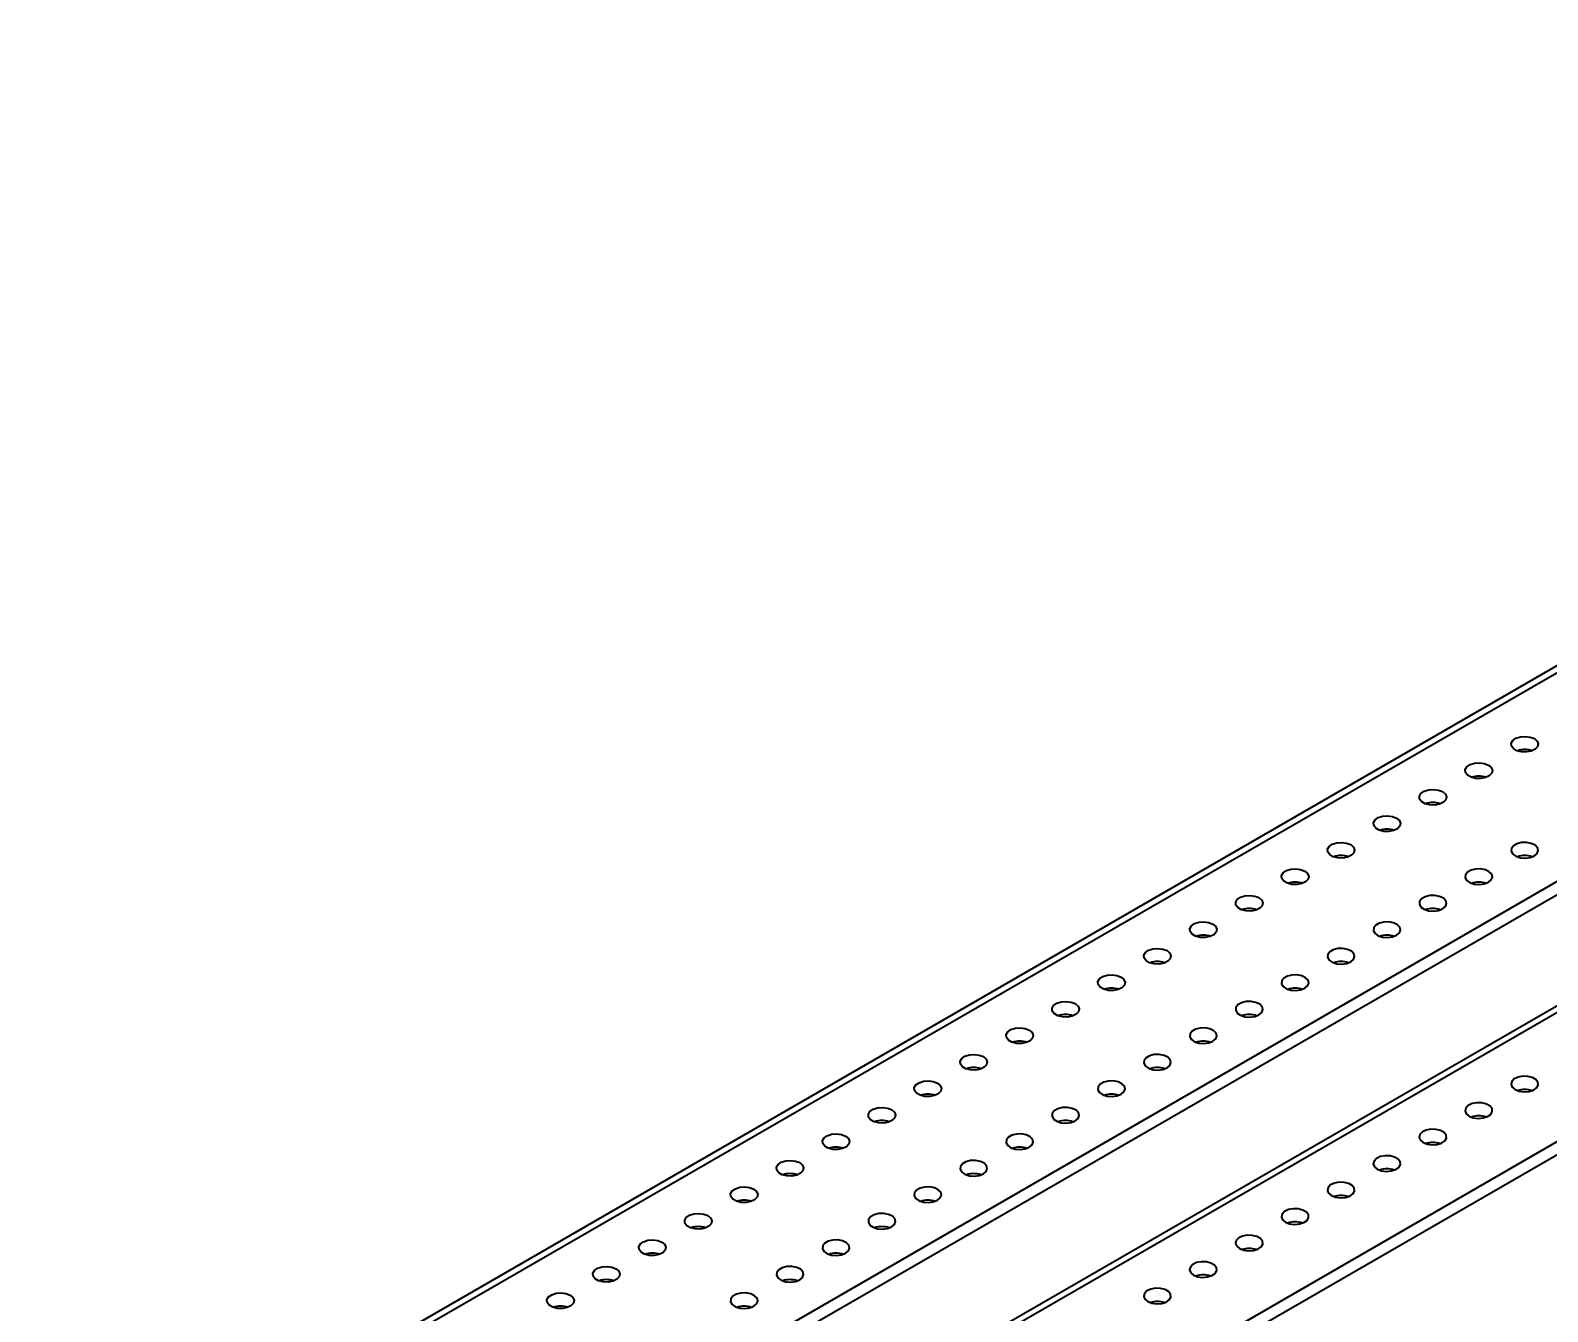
# Model space of a CAD drawing. Header units: inches. Extents: x 0 to 11, y 0 to 8.4.
# Drawn here: x 5.767 to 6.74, y 5.919 to 6.742 of the extents above; entities that cross this region are included whole.
import ezdxf

# ---------------------------------------------------------------- set-up
doc = ezdxf.new("R2010")
doc.units = ezdxf.units.IN
doc.header["$MEASUREMENT"] = 0
doc.header["$PDSIZE"] = -1
doc.layers.add('OBJ', color=50, linetype='Continuous')
doc.dimstyles.get("Standard").update_dxf_attribs({"dimtxt": 0.18, "dimasz": 0.18, "dimexe": 0.18, "dimexo": 0.0625, "dimgap": 0.09, "dimtad": 0, "dimtih": 1, "dimtoh": 1, "dimdec": 4, "dimzin": 0, "dimdsep": 46, "dimtxsty": 'Standard', "dimcen": 0.09, "dimadec": 0, "dimazin": 0, "dimtfac": 1, "dimtdec": 4, "dimtofl": 0, "dimtmove": 0, "dimatfit": 3, "dimfxl": 1, "dimtolj": 1, "dimtzin": 0, "dimarcsym": 0})

# ---------------------------------------------------------------- blocks, each defined once
blk = doc.blocks.new('*D8')
at = {"layer": 'Defpoints', "color": 0, "transparency": 16777216}
for p in [(5.7116, 7.07514), (5.7116, 4.36681), (9.6024, 4.36681)]:
    blk.add_point(p, dxfattribs=at)
at = {"layer": 'OBJ', "color": 0, "lineweight": -2, "transparency": 16777216}
for p, q in [((5.7616, 7.07514), (9.7274, 7.07514)), ((9.6024, 6.94514), (9.6024, 5.84348)), ((9.6024, 4.49681), (9.6024, 5.59848)), ((5.7616, 4.36681), (9.7274, 4.36681))]:
    blk.add_line(p, q, dxfattribs=at)
at = {"layer": 'OBJ', "color": 0, "transparency": 16777216}
for points in [[(9.58073, 6.94514), (9.62406, 6.94514), (9.6024, 7.07514)], [(9.58073, 4.49681), (9.62406, 4.49681), (9.6024, 4.36681)]]:
    blk.add_solid(points, dxfattribs=at)
at = {"layer": 'OBJ', "color": 0, "transparency": 16777216, "insert": (9.6024, 5.72098), "char_height": 0.125, "attachment_point": 5}
blk.add_mtext('\\A1;32.500000', dxfattribs=at)

msp = doc.modelspace()

# ---------------------------------------------------------------- linework, layer by layer
at = {"color": 7, "linetype": 'Continuous', "lineweight": 25}
for p, q in [((7.38221704, 6.70083038), (5.79122679, 5.78237125)), ((5.79768459, 5.78173178), (7.38867485, 6.7001909)), ((5.91376796, 5.71471828), (7.50475821, 6.6331774)), ((5.91376796, 5.70621264), (7.50475821, 6.62467177)), ((7.10141272, 6.32035593), (6.22752832, 5.8158732)), ((6.23106414, 5.81383202), (7.10141272, 6.31627356)), ((7.16652557, 6.27086092), (6.30295333, 5.77233127)), ((7.17389246, 6.2666081), (6.31032022, 5.76807846))]:
    msp.add_line(p, q, dxfattribs=at)
at = {"color": 7, "linetype": 'Continuous', "lineweight": 25, "flags": 128}
for points in [[(6.73194943, 6.28705438), (6.73376669, 6.28552291), (6.73450291, 6.28371588), (6.73405865, 6.28187734), (6.73249392, 6.28025561), (6.73002003, 6.27906969), (6.72697111, 6.27847977), (6.72375893, 6.2785655), (6.7208173, 6.27931531), (6.71854352, 6.28062794), (6.71724466, 6.2823261), (6.71709615, 6.28418046), (6.71811805, 6.28594056), (6.72017233, 6.28736871), (6.72298157, 6.28827201), (6.72616635, 6.28852847), (6.72929655, 6.28810346), (6.73194943, 6.28705438)], [(6.70248665, 6.27004588), (6.70430391, 6.2685144), (6.70504012, 6.26670738), (6.70459587, 6.26486884), (6.70303113, 6.26324711), (6.70055725, 6.26206119), (6.69750833, 6.26147126), (6.69429614, 6.261557), (6.69135452, 6.26230681), (6.68908073, 6.26361944), (6.68778188, 6.2653176), (6.68763337, 6.26717196), (6.68865527, 6.26893206), (6.69070955, 6.2703602), (6.69351879, 6.2712635), (6.69670357, 6.27151997), (6.69983377, 6.27109496), (6.70248665, 6.27004588)], [(6.67302386, 6.25303738), (6.67484113, 6.2515059), (6.67557734, 6.24969887), (6.67513308, 6.24786034), (6.67356835, 6.2462386), (6.67109447, 6.24505269), (6.66804555, 6.24446276), (6.66483336, 6.24454849), (6.66189174, 6.24529831), (6.65961795, 6.24661093), (6.6583191, 6.2483091), (6.65817059, 6.25016345), (6.65919248, 6.25192356), (6.66124677, 6.2533517), (6.664056, 6.254255), (6.66724078, 6.25451147), (6.67037099, 6.25408646), (6.67302386, 6.25303738)], [(6.64356108, 6.23602887), (6.64537834, 6.2344974), (6.64611456, 6.23269037), (6.6456703, 6.23085184), (6.64410557, 6.2292301), (6.64163169, 6.22804419), (6.63858276, 6.22745426), (6.63537058, 6.22753999), (6.63242895, 6.2282898), (6.63015517, 6.22960243), (6.62885631, 6.2313006), (6.62870781, 6.23315495), (6.6297297, 6.23491506), (6.63178399, 6.2363432), (6.63459322, 6.2372465), (6.637778, 6.23750296), (6.64090821, 6.23707796), (6.64356108, 6.23602887)], [(6.6140983, 6.21902037), (6.61591556, 6.2174889), (6.61665178, 6.21568187), (6.61620752, 6.21384334), (6.61464279, 6.2122216), (6.6121689, 6.21103568), (6.60911998, 6.21044576), (6.6059078, 6.21053149), (6.60296617, 6.2112813), (6.60069239, 6.21259393), (6.59939353, 6.21429209), (6.59924502, 6.21614645), (6.60026692, 6.21790655), (6.6023212, 6.2193347), (6.60513044, 6.220238), (6.60831522, 6.22049446), (6.61144542, 6.22006945), (6.6140983, 6.21902037)], [(6.73194943, 6.2118768), (6.73376669, 6.21340827), (6.73450291, 6.2152153), (6.73405865, 6.21705383), (6.73249392, 6.21867557), (6.73002003, 6.21986149), (6.72697111, 6.22045141), (6.72375893, 6.22036568), (6.7208173, 6.21961587), (6.71854352, 6.21830324), (6.71724466, 6.21660508), (6.71709615, 6.21475072), (6.71811805, 6.21299062), (6.72017233, 6.21156247), (6.72298157, 6.21065917), (6.72616635, 6.21040271), (6.72929655, 6.21082772), (6.73194943, 6.2118768)], [(6.58463552, 6.20201187), (6.58645278, 6.2004804), (6.58718899, 6.19867337), (6.58674474, 6.19683483), (6.58518, 6.1952131), (6.58270612, 6.19402718), (6.5796572, 6.19343725), (6.57644501, 6.19352299), (6.57350339, 6.1942728), (6.5712296, 6.19558543), (6.56993075, 6.19728359), (6.56978224, 6.19913795), (6.57080414, 6.20089805), (6.57285842, 6.20232619), (6.57566766, 6.2032295), (6.57885244, 6.20348596), (6.58198264, 6.20306095), (6.58463552, 6.20201187)], [(6.70248665, 6.1948683), (6.70430391, 6.19639977), (6.70504012, 6.1982068), (6.70459587, 6.20004533), (6.70303113, 6.20166707), (6.70055725, 6.20285298), (6.69750833, 6.20344291), (6.69429614, 6.20335718), (6.69135452, 6.20260737), (6.68908073, 6.20129474), (6.68778188, 6.19959657), (6.68763337, 6.19774222), (6.68865527, 6.19598211), (6.69070955, 6.19455397), (6.69351879, 6.19365067), (6.69670357, 6.1933942), (6.69983377, 6.19381921), (6.70248665, 6.1948683)], [(6.55517273, 6.18500337), (6.55698999, 6.18347189), (6.55772621, 6.18166487), (6.55728195, 6.17982633), (6.55571722, 6.17820459), (6.55324334, 6.17701868), (6.55019442, 6.17642875), (6.54698223, 6.17651448), (6.54404061, 6.1772643), (6.54176682, 6.17857693), (6.54046797, 6.18027509), (6.54031946, 6.18212944), (6.54134135, 6.18388955), (6.54339564, 6.18531769), (6.54620487, 6.18622099), (6.54938965, 6.18647746), (6.55251986, 6.18605245), (6.55517273, 6.18500337)], [(6.67302386, 6.17785979), (6.67484113, 6.17939127), (6.67557734, 6.1811983), (6.67513308, 6.18303683), (6.67356835, 6.18465857), (6.67109447, 6.18584448), (6.66804555, 6.18643441), (6.66483336, 6.18634868), (6.66189174, 6.18559886), (6.65961795, 6.18428624), (6.6583191, 6.18258807), (6.65817059, 6.18073372), (6.65919248, 6.17897361), (6.66124677, 6.17754547), (6.664056, 6.17664217), (6.66724078, 6.1763857), (6.67037099, 6.17681071), (6.67302386, 6.17785979)], [(6.52570995, 6.16799486), (6.52752721, 6.16646339), (6.52826343, 6.16465636), (6.52781917, 6.16281783), (6.52625444, 6.16119609), (6.52378056, 6.16001018), (6.52073163, 6.15942025), (6.51751945, 6.15950598), (6.51457782, 6.1602558), (6.51230404, 6.16156842), (6.51100518, 6.16326659), (6.51085667, 6.16512094), (6.51187857, 6.16688105), (6.51393286, 6.16830919), (6.51674209, 6.16921249), (6.51992687, 6.16946896), (6.52305707, 6.16904395), (6.52570995, 6.16799486)], [(6.64356108, 6.16085129), (6.64537834, 6.16238276), (6.64611456, 6.16418979), (6.6456703, 6.16602833), (6.64410557, 6.16765006), (6.64163169, 6.16883598), (6.63858276, 6.16942591), (6.63537058, 6.16934017), (6.63242895, 6.16859036), (6.63015517, 6.16727773), (6.62885631, 6.16557957), (6.62870781, 6.16372521), (6.6297297, 6.16196511), (6.63178399, 6.16053697), (6.63459322, 6.15963366), (6.637778, 6.1593772), (6.64090821, 6.15980221), (6.64356108, 6.16085129)], [(6.49624717, 6.15098636), (6.49806443, 6.14945489), (6.49880065, 6.14764786), (6.49835639, 6.14580933), (6.49679166, 6.14418759), (6.49431777, 6.14300168), (6.49126885, 6.14241175), (6.48805667, 6.14249748), (6.48511504, 6.14324729), (6.48284126, 6.14455992), (6.4815424, 6.14625809), (6.48139389, 6.14811244), (6.48241579, 6.14987255), (6.48447007, 6.15130069), (6.48727931, 6.15220399), (6.49046409, 6.15246045), (6.49359429, 6.15203544), (6.49624717, 6.15098636)], [(6.6140983, 6.14384279), (6.61591556, 6.14537426), (6.61665178, 6.14718129), (6.61620752, 6.14901983), (6.61464279, 6.15064156), (6.6121689, 6.15182748), (6.60911998, 6.1524174), (6.6059078, 6.15233167), (6.60296617, 6.15158186), (6.60069239, 6.15026923), (6.59939353, 6.14857107), (6.59924502, 6.14671671), (6.60026692, 6.14495661), (6.6023212, 6.14352846), (6.60513044, 6.14262516), (6.60831522, 6.1423687), (6.61144542, 6.14279371), (6.6140983, 6.14384279)], [(6.46678439, 6.13397786), (6.46860165, 6.13244639), (6.46933786, 6.13063936), (6.46889361, 6.12880082), (6.46732887, 6.12717909), (6.46485499, 6.12599317), (6.46180607, 6.12540325), (6.45859388, 6.12548898), (6.45565226, 6.12623879), (6.45337847, 6.12755142), (6.45207962, 6.12924958), (6.45193111, 6.13110394), (6.45295301, 6.13286404), (6.45500729, 6.13429218), (6.45781653, 6.13519549), (6.46100131, 6.13545195), (6.46413151, 6.13502694), (6.46678439, 6.13397786)], [(6.58463552, 6.12683429), (6.58645278, 6.12836576), (6.58718899, 6.13017279), (6.58674474, 6.13201132), (6.58518, 6.13363306), (6.58270612, 6.13481897), (6.5796572, 6.1354089), (6.57644501, 6.13532317), (6.57350339, 6.13457336), (6.5712296, 6.13326073), (6.56993075, 6.13156256), (6.56978224, 6.12970821), (6.57080414, 6.1279481), (6.57285842, 6.12651996), (6.57566766, 6.12561666), (6.57885244, 6.1253602), (6.58198264, 6.1257852), (6.58463552, 6.12683429)], [(6.4373216, 6.11696936), (6.43913886, 6.11543788), (6.43987508, 6.11363086), (6.43943082, 6.11179232), (6.43786609, 6.11017058), (6.43539221, 6.10898467), (6.43234329, 6.10839474), (6.4291311, 6.10848047), (6.42618947, 6.10923029), (6.42391569, 6.11054292), (6.42261684, 6.11224108), (6.42246833, 6.11409544), (6.42349022, 6.11585554), (6.42554451, 6.11728368), (6.42835374, 6.11818698), (6.43153852, 6.11844345), (6.43466873, 6.11801844), (6.4373216, 6.11696936)], [(6.55517273, 6.10982579), (6.55698999, 6.11135726), (6.55772621, 6.11316429), (6.55728195, 6.11500282), (6.55571722, 6.11662456), (6.55324334, 6.11781047), (6.55019442, 6.1184004), (6.54698223, 6.11831467), (6.54404061, 6.11756485), (6.54176682, 6.11625223), (6.54046797, 6.11455406), (6.54031946, 6.11269971), (6.54134135, 6.1109396), (6.54339564, 6.10951146), (6.54620487, 6.10860816), (6.54938965, 6.10835169), (6.55251986, 6.1087767), (6.55517273, 6.10982579)], [(6.40785882, 6.09996085), (6.40967608, 6.09842938), (6.4104123, 6.09662235), (6.40996804, 6.09478382), (6.40840331, 6.09316208), (6.40592943, 6.09197617), (6.4028805, 6.09138624), (6.39966832, 6.09147197), (6.39672669, 6.09222179), (6.39445291, 6.09353441), (6.39315405, 6.09523258), (6.39300554, 6.09708693), (6.39402744, 6.09884704), (6.39608173, 6.10027518), (6.39889096, 6.10117848), (6.40207574, 6.10143495), (6.40520594, 6.10100994), (6.40785882, 6.09996085)], [(6.52570995, 6.09281728), (6.52752721, 6.09434876), (6.52826343, 6.09615578), (6.52781917, 6.09799432), (6.52625444, 6.09961605), (6.52378056, 6.10080197), (6.52073163, 6.1013919), (6.51751945, 6.10130616), (6.51457782, 6.10055635), (6.51230404, 6.09924372), (6.51100518, 6.09754556), (6.51085667, 6.0956912), (6.51187857, 6.0939311), (6.51393286, 6.09250296), (6.51674209, 6.09159966), (6.51992687, 6.09134319), (6.52305707, 6.0917682), (6.52570995, 6.09281728)], [(6.37839604, 6.08295235), (6.3802133, 6.08142088), (6.38094952, 6.07961385), (6.38050526, 6.07777532), (6.37894053, 6.07615358), (6.37646664, 6.07496767), (6.37341772, 6.07437774), (6.37020554, 6.07446347), (6.36726391, 6.07521328), (6.36499013, 6.07652591), (6.36369127, 6.07822408), (6.36354276, 6.08007843), (6.36456466, 6.08183854), (6.36661894, 6.08326668), (6.36942818, 6.08416998), (6.37261296, 6.08442644), (6.37574316, 6.08400143), (6.37839604, 6.08295235)], [(6.49624717, 6.07580878), (6.49806443, 6.07734025), (6.49880065, 6.07914728), (6.49835639, 6.08098582), (6.49679166, 6.08260755), (6.49431777, 6.08379347), (6.49126885, 6.08438339), (6.48805667, 6.08429766), (6.48511504, 6.08354785), (6.48284126, 6.08223522), (6.4815424, 6.08053706), (6.48139389, 6.0786827), (6.48241579, 6.0769226), (6.48447007, 6.07549445), (6.48727931, 6.07459115), (6.49046409, 6.07433469), (6.49359429, 6.0747597), (6.49624717, 6.07580878)], [(6.34893326, 6.06594385), (6.35075052, 6.06441238), (6.35148673, 6.06260535), (6.35104248, 6.06076681), (6.34947774, 6.05914508), (6.34700386, 6.05795916), (6.34395494, 6.05736924), (6.34074275, 6.05745497), (6.33780113, 6.05820478), (6.33552734, 6.05951741), (6.33422849, 6.06121557), (6.33407998, 6.06306993), (6.33510187, 6.06483003), (6.33715616, 6.06625818), (6.3399654, 6.06716148), (6.34315018, 6.06741794), (6.34628038, 6.06699293), (6.34893326, 6.06594385)], [(6.46678439, 6.05880028), (6.46860165, 6.06033175), (6.46933786, 6.06213878), (6.46889361, 6.06397731), (6.46732887, 6.06559905), (6.46485499, 6.06678496), (6.46180607, 6.06737489), (6.45859388, 6.06728916), (6.45565226, 6.06653935), (6.45337847, 6.06522672), (6.45207962, 6.06352855), (6.45193111, 6.0616742), (6.45295301, 6.05991409), (6.45500729, 6.05848595), (6.45781653, 6.05758265), (6.46100131, 6.05732619), (6.46413151, 6.0577512), (6.46678439, 6.05880028)], [(6.71957506, 6.06182637), (6.72222794, 6.06077728), (6.72535814, 6.06035227), (6.72854292, 6.06060874), (6.73135215, 6.06151204), (6.73340644, 6.06294018), (6.73442834, 6.06470029), (6.73427983, 6.06655464), (6.73298097, 6.06825281), (6.73070719, 6.06956544), (6.72776556, 6.07031525), (6.72455338, 6.07040098), (6.72150445, 6.06981105), (6.71903057, 6.06862514), (6.71746584, 6.0670034), (6.71702158, 6.06516487), (6.7177578, 6.06335784), (6.71957506, 6.06182637)], [(6.31947047, 6.04893535), (6.32128773, 6.04740387), (6.32202395, 6.04559685), (6.32157969, 6.04375831), (6.32001496, 6.04213658), (6.31754108, 6.04095066), (6.31449216, 6.04036073), (6.31127997, 6.04044647), (6.30833834, 6.04119628), (6.30606456, 6.04250891), (6.30476571, 6.04420707), (6.3046172, 6.04606143), (6.30563909, 6.04782153), (6.30769338, 6.04924967), (6.31050261, 6.05015297), (6.31368739, 6.05040944), (6.3168176, 6.04998443), (6.31947047, 6.04893535)], [(6.4373216, 6.04179178), (6.43913886, 6.04332325), (6.43987508, 6.04513028), (6.43943082, 6.04696881), (6.43786609, 6.04859055), (6.43539221, 6.04977646), (6.43234329, 6.05036639), (6.4291311, 6.05028066), (6.42618947, 6.04953084), (6.42391569, 6.04821822), (6.42261684, 6.04652005), (6.42246833, 6.0446657), (6.42349022, 6.04290559), (6.42554451, 6.04147745), (6.42835374, 6.04057415), (6.43153852, 6.04031768), (6.43466873, 6.04074269), (6.4373216, 6.04179178)], [(6.69011228, 6.04481786), (6.69276515, 6.04376878), (6.69589536, 6.04334377), (6.69908014, 6.04360024), (6.70188937, 6.04450354), (6.70394366, 6.04593168), (6.70496555, 6.04769179), (6.70481704, 6.04954614), (6.70351819, 6.05124431), (6.70124441, 6.05255693), (6.69830278, 6.05330675), (6.69509059, 6.05339248), (6.69204167, 6.05280255), (6.68956779, 6.05161664), (6.68800306, 6.0499949), (6.6875588, 6.04815637), (6.68829502, 6.04634934), (6.69011228, 6.04481786)], [(6.66064949, 6.02780936), (6.66330237, 6.02676028), (6.66643257, 6.02633527), (6.66961735, 6.02659173), (6.67242659, 6.02749504), (6.67448087, 6.02892318), (6.67550277, 6.03068328), (6.67535426, 6.03253764), (6.67405541, 6.0342358), (6.67178162, 6.03554843), (6.66884, 6.03629824), (6.66562781, 6.03638398), (6.66257889, 6.03579405), (6.66010501, 6.03460813), (6.65854027, 6.0329864), (6.65809602, 6.03114786), (6.65883223, 6.02934083), (6.66064949, 6.02780936)], [(6.29000769, 6.03192684), (6.29182495, 6.03039537), (6.29256117, 6.02858834), (6.29211691, 6.02674981), (6.29055218, 6.02512807), (6.28807829, 6.02394216), (6.28502937, 6.02335223), (6.28181719, 6.02343796), (6.27887556, 6.02418778), (6.27660178, 6.0255004), (6.27530292, 6.02719857), (6.27515441, 6.02905292), (6.27617631, 6.03081303), (6.2782306, 6.03224117), (6.28103983, 6.03314447), (6.28422461, 6.03340094), (6.28735481, 6.03297593), (6.29000769, 6.03192684)], [(6.40785882, 6.02478327), (6.40967608, 6.02631475), (6.4104123, 6.02812177), (6.40996804, 6.02996031), (6.40840331, 6.03158205), (6.40592943, 6.03276796), (6.4028805, 6.03335789), (6.39966832, 6.03327216), (6.39672669, 6.03252234), (6.39445291, 6.03120971), (6.39315405, 6.02951155), (6.39300554, 6.02765719), (6.39402744, 6.02589709), (6.39608173, 6.02446895), (6.39889096, 6.02356565), (6.40207574, 6.02330918), (6.40520594, 6.02373419), (6.40785882, 6.02478327)], [(6.63118671, 6.01080086), (6.63383959, 6.00975178), (6.63696979, 6.00932677), (6.64015457, 6.00958323), (6.64296381, 6.01048653), (6.64501809, 6.01191468), (6.64603999, 6.01367478), (6.64589148, 6.01552914), (6.64459262, 6.0172273), (6.64231884, 6.01853993), (6.63937721, 6.01928974), (6.63616503, 6.01937547), (6.63311611, 6.01878555), (6.63064222, 6.01759963), (6.62907749, 6.01597789), (6.62863323, 6.01413936), (6.62936945, 6.01233233), (6.63118671, 6.01080086)], [(6.26054491, 6.01491834), (6.26236217, 6.01338687), (6.26309839, 6.01157984), (6.26265413, 6.00974131), (6.2610894, 6.00811957), (6.25861551, 6.00693366), (6.25556659, 6.00634373), (6.25235441, 6.00642946), (6.24941278, 6.00717927), (6.247139, 6.0084919), (6.24584014, 6.01019007), (6.24569163, 6.01204442), (6.24671353, 6.01380453), (6.24876781, 6.01523267), (6.25157705, 6.01613597), (6.25476183, 6.01639243), (6.25789203, 6.01596743), (6.26054491, 6.01491834)], [(6.37839604, 6.00777477), (6.3802133, 6.00930624), (6.38094952, 6.01111327), (6.38050526, 6.01295181), (6.37894053, 6.01457354), (6.37646664, 6.01575946), (6.37341772, 6.01634938), (6.37020554, 6.01626365), (6.36726391, 6.01551384), (6.36499013, 6.01420121), (6.36369127, 6.01250305), (6.36354276, 6.01064869), (6.36456466, 6.00888859), (6.36661894, 6.00746045), (6.36942818, 6.00655714), (6.37261296, 6.00630068), (6.37574316, 6.00672569), (6.37839604, 6.00777477)], [(6.23108212, 5.99790984), (6.23289939, 5.99637837), (6.2336356, 5.99457134), (6.23319135, 5.99273281), (6.23162661, 5.99111107), (6.22915273, 5.98992515), (6.22610381, 5.98933523), (6.22289162, 5.98942096), (6.21995, 5.99017077), (6.21767621, 5.9914834), (6.21637736, 5.99318156), (6.21622885, 5.99503592), (6.21725074, 5.99679602), (6.21930503, 5.99822417), (6.22211427, 5.99912747), (6.22529905, 5.99938393), (6.22842925, 5.99895892), (6.23108212, 5.99790984)], [(6.34893326, 5.99076627), (6.35075052, 5.99229774), (6.35148673, 5.99410477), (6.35104248, 5.9959433), (6.34947774, 5.99756504), (6.34700386, 5.99875096), (6.34395494, 5.99934088), (6.34074275, 5.99925515), (6.33780113, 5.99850534), (6.33552734, 5.99719271), (6.33422849, 5.99549455), (6.33407998, 5.99364019), (6.33510187, 5.99188009), (6.33715616, 5.99045194), (6.3399654, 5.98954864), (6.34315018, 5.98929218), (6.34628038, 5.98971719), (6.34893326, 5.99076627)], [(6.60172393, 5.99379236), (6.6043768, 5.99274327), (6.60750701, 5.99231827), (6.61069179, 5.99257473), (6.61350102, 5.99347803), (6.61555531, 5.99490617), (6.61657721, 5.99666628), (6.6164287, 5.99852063), (6.61512984, 6.0002188), (6.61285606, 6.00153143), (6.60991443, 6.00228124), (6.60670225, 6.00236697), (6.60365332, 6.00177704), (6.60117944, 6.00059113), (6.59961471, 5.99896939), (6.59917045, 5.99713086), (6.59990667, 5.99532383), (6.60172393, 5.99379236)], [(6.20161934, 5.98090134), (6.2034366, 5.97936987), (6.20417282, 5.97756284), (6.20372856, 5.9757243), (6.20216383, 5.97410257), (6.19968995, 5.97291665), (6.19664103, 5.97232672), (6.19342884, 5.97241246), (6.19048721, 5.97316227), (6.18821343, 5.9744749), (6.18691458, 5.97617306), (6.18676607, 5.97802742), (6.18778796, 5.97978752), (6.18984225, 5.98121566), (6.19265148, 5.98211897), (6.19583626, 5.98237543), (6.19896647, 5.98195042), (6.20161934, 5.98090134)], [(6.31947047, 5.97375777), (6.32128773, 5.97528924), (6.32202395, 5.97709627), (6.32157969, 5.9789348), (6.32001496, 5.98055654), (6.31754108, 5.98174245), (6.31449216, 5.98233238), (6.31127997, 5.98224665), (6.30833834, 5.98149684), (6.30606456, 5.98018421), (6.30476571, 5.97848604), (6.3046172, 5.97663169), (6.30563909, 5.97487158), (6.30769338, 5.97344344), (6.31050261, 5.97254014), (6.31368739, 5.97228367), (6.3168176, 5.97270868), (6.31947047, 5.97375777)], [(6.57226115, 5.97678386), (6.57491402, 5.97573477), (6.57804423, 5.97530976), (6.58122901, 5.97556623), (6.58403824, 5.97646953), (6.58609253, 5.97789767), (6.58711442, 5.97965778), (6.58696591, 5.98151213), (6.58566706, 5.9832103), (6.58339327, 5.98452292), (6.58045165, 5.98527274), (6.57723946, 5.98535847), (6.57419054, 5.98476854), (6.57171666, 5.98358263), (6.57015193, 5.98196089), (6.56970767, 5.98012236), (6.57044388, 5.97831533), (6.57226115, 5.97678386)], [(6.54279836, 5.95977535), (6.54545124, 5.95872627), (6.54858144, 5.95830126), (6.55176622, 5.95855773), (6.55457546, 5.95946103), (6.55662974, 5.96088917), (6.55765164, 5.96264927), (6.55750313, 5.96450363), (6.55620428, 5.96620179), (6.55393049, 5.96751442), (6.55098887, 5.96826423), (6.54777668, 5.96834997), (6.54472776, 5.96776004), (6.54225388, 5.96657412), (6.54068914, 5.96495239), (6.54024489, 5.96311385), (6.5409811, 5.96130683), (6.54279836, 5.95977535)], [(6.17215656, 5.96389284), (6.17397382, 5.96236136), (6.17471004, 5.96055434), (6.17426578, 5.9587158), (6.17270105, 5.95709406), (6.17022716, 5.95590815), (6.16717824, 5.95531822), (6.16396606, 5.95540395), (6.16102443, 5.95615377), (6.15875065, 5.95746639), (6.15745179, 5.95916456), (6.15730328, 5.96101891), (6.15832518, 5.96277902), (6.16037947, 5.96420716), (6.1631887, 5.96511046), (6.16637348, 5.96536693), (6.16950368, 5.96494192), (6.17215656, 5.96389284)], [(6.29000769, 5.95674926), (6.29182495, 5.95828074), (6.29256117, 5.96008777), (6.29211691, 5.9619263), (6.29055218, 5.96354804), (6.28807829, 5.96473395), (6.28502937, 5.96532388), (6.28181719, 5.96523815), (6.27887556, 5.96448833), (6.27660178, 5.96317571), (6.27530292, 5.96147754), (6.27515441, 5.95962319), (6.27617631, 5.95786308), (6.2782306, 5.95643494), (6.28103983, 5.95553164), (6.28422461, 5.95527517), (6.28735481, 5.95570018), (6.29000769, 5.95674926)], [(6.51333558, 5.94276685), (6.51598846, 5.94171777), (6.51911866, 5.94129276), (6.52230344, 5.94154922), (6.52511268, 5.94245252), (6.52716696, 5.94388067), (6.52818886, 5.94564077), (6.52804035, 5.94749513), (6.52674149, 5.94919329), (6.52446771, 5.95050592), (6.52152608, 5.95125573), (6.5183139, 5.95134146), (6.51526498, 5.95075154), (6.51279109, 5.94956562), (6.51122636, 5.94794389), (6.5107821, 5.94610535), (6.51151832, 5.94429832), (6.51333558, 5.94276685)], [(6.14269378, 5.94688433), (6.14451104, 5.94535286), (6.14524726, 5.94354583), (6.144803, 5.9417073), (6.14323827, 5.94008556), (6.14076438, 5.93889965), (6.13771546, 5.93830972), (6.13450328, 5.93839545), (6.13156165, 5.93914526), (6.12928787, 5.94045789), (6.12798901, 5.94215606), (6.1278405, 5.94401041), (6.1288624, 5.94577052), (6.13091668, 5.94719866), (6.13372592, 5.94810196), (6.1369107, 5.94835843), (6.1400409, 5.94793342), (6.14269378, 5.94688433)], [(6.26054491, 5.93974076), (6.26236217, 5.94127223), (6.26309839, 5.94307926), (6.26265413, 5.9449178), (6.2610894, 5.94653953), (6.25861551, 5.94772545), (6.25556659, 5.94831538), (6.25235441, 5.94822964), (6.24941278, 5.94747983), (6.247139, 5.9461672), (6.24584014, 5.94446904), (6.24569163, 5.94261468), (6.24671353, 5.94085458), (6.24876781, 5.93942644), (6.25157705, 5.93852313), (6.25476183, 5.93826667), (6.25789203, 5.93869168), (6.26054491, 5.93974076)], [(6.11323099, 5.92987583), (6.11504826, 5.92834436), (6.11578447, 5.92653733), (6.11534022, 5.9246988), (6.11377548, 5.92307706), (6.1113016, 5.92189114), (6.10825268, 5.92130122), (6.10504049, 5.92138695), (6.10209887, 5.92213676), (6.09982508, 5.92344939), (6.09852623, 5.92514755), (6.09837772, 5.92700191), (6.09939961, 5.92876201), (6.1014539, 5.93019016), (6.10426314, 5.93109346), (6.10744792, 5.93134992), (6.11057812, 5.93092491), (6.11323099, 5.92987583)], [(6.23108212, 5.92273226), (6.23289939, 5.92426373), (6.2336356, 5.92607076), (6.23319135, 5.92790929), (6.23162661, 5.92953103), (6.22915273, 5.93071695), (6.22610381, 5.93130687), (6.22289162, 5.93122114), (6.21995, 5.93047133), (6.21767621, 5.9291587), (6.21637736, 5.92746054), (6.21622885, 5.92560618), (6.21725074, 5.92384608), (6.21930503, 5.92241793), (6.22211427, 5.92151463), (6.22529905, 5.92125817), (6.22842925, 5.92168318), (6.23108212, 5.92273226)], [(6.4838728, 5.92575835), (6.48652567, 5.92470927), (6.48965588, 5.92428426), (6.49284066, 5.92454072), (6.49564989, 5.92544402), (6.49770418, 5.92687216), (6.49872607, 5.92863227), (6.49857757, 5.93048662), (6.49727871, 5.93218479), (6.49500493, 5.93349742), (6.4920633, 5.93424723), (6.48885112, 5.93433296), (6.48580219, 5.93374303), (6.48332831, 5.93255712), (6.48176358, 5.93093538), (6.48131932, 5.92909685), (6.48205554, 5.92728982), (6.4838728, 5.92575835)]]:
    msp.add_lwpolyline(points, dxfattribs=at)
at = {"color": 7, "linetype": 'Continuous', "lineweight": 25}
for centre, start, end in [((6.72576224, 6.26590248), 70.49262569, 109.50737431), ((6.69629946, 6.24889397), 70.49262569, 109.50737431), ((6.66683668, 6.23188547), 70.4926262, 109.50737379), ((6.6373739, 6.21487697), 70.49262515, 109.50737486), ((6.60791111, 6.19786847), 70.49262569, 109.50737431), ((6.72576224, 6.19786847), 70.49262569, 109.50737431), ((6.57844833, 6.18085996), 70.49262569, 109.50737431), ((6.69629946, 6.18085996), 70.49262569, 109.50737431), ((6.54898555, 6.16385146), 70.49262506, 109.50737495), ((6.66683668, 6.16385146), 70.49262569, 109.50737431), ((6.51952277, 6.14684296), 70.49262536, 109.50737465), ((6.6373739, 6.14684296), 70.49262569, 109.50737431), ((6.49005998, 6.12983446), 70.49262569, 109.50737431), ((6.60791111, 6.12983446), 70.49262569, 109.50737431), ((6.4605972, 6.11282595), 70.49262606, 109.50737394), ((6.57844833, 6.11282595), 70.49262569, 109.50737431), ((6.43113442, 6.09581745), 70.49262607, 109.50737392), ((6.54898555, 6.09581745), 70.49262569, 109.50737431), ((6.40167164, 6.07880895), 70.49262609, 109.5073739), ((6.51952277, 6.07880895), 70.49262569, 109.50737431), ((6.37220885, 6.06180045), 70.49262611, 109.50737388), ((6.49005998, 6.06180045), 70.49262569, 109.50737431), ((6.34274607, 6.04479194), 70.49262569, 109.50737431), ((6.4605972, 6.04479194), 70.49262569, 109.50737431), ((6.72576224, 6.04781803), 70.49262569, 109.50737431), ((6.31328329, 6.02778344), 70.49262384, 109.50737618), ((6.43113442, 6.02778344), 70.49262569, 109.50737431), ((6.69629946, 6.03080953), 70.49262569, 109.50737431), ((6.66683668, 6.01380103), 70.49262569, 109.50737431), ((6.28382051, 6.01077494), 70.49262569, 109.50737431), ((6.40167164, 6.01077494), 70.49262569, 109.50737431), ((6.25435772, 5.99376644), 70.4926287, 109.50737127), ((6.37220885, 5.99376644), 70.49262569, 109.50737431), ((6.6373739, 5.99679253), 70.49262569, 109.50737431), ((6.22489494, 5.97675794), 70.49262569, 109.50737431), ((6.34274607, 5.97675794), 70.49262569, 109.50737431), ((6.60791111, 5.97978402), 70.49262569, 109.50737431), ((6.19543216, 5.95974943), 70.49262569, 109.50737431), ((6.31328329, 5.95974943), 70.49262569, 109.50737431), ((6.57844833, 5.96277552), 70.49262569, 109.50737431), ((6.54898555, 5.94576702), 70.49262569, 109.50737431), ((6.16596938, 5.94274093), 70.49262569, 109.50737431), ((6.28382051, 5.94274093), 70.49262569, 109.50737431), ((6.13650659, 5.92573243), 70.49262569, 109.50737431), ((6.25435772, 5.92573243), 70.49262569, 109.50737431), ((6.51952277, 5.92875852), 70.49262569, 109.50737431), ((6.10704381, 5.90872393), 70.49262447, 109.50737555), ((6.22489494, 5.90872393), 70.49262569, 109.50737431), ((6.49005998, 5.91175001), 70.49262569, 109.50737431)]:
    msp.add_arc(centre, 0.0141389, start, end, dxfattribs=at)

# ---------------------------------------------------------------- dimensions: what is measured, and where the dimension line sits
at = {"layer": 'OBJ'}
dim = msp.add_linear_dim(base=(9.60239532, 4.36681086), p1=(5.71159644, 7.07514419), p2=(5.71159644, 4.36681086), angle=90, dimstyle='Standard', override={"dimtxt": 0.125, "dimasz": 0.13, "dimexe": 0.125, "dimexo": 0.05, "dimgap": 0.06, "dimdec": 6, "dimlfac": 12, "dimzin": 1, "dimadec": 2, "dimtdec": 2, "dimtzin": 1}, dxfattribs=at)
dim.commit()
dim.dimension.update_dxf_attribs({"geometry": '*D8', "text_midpoint": (9.60239532, 5.72097753)})

doc.saveas('drawing.dxf')
